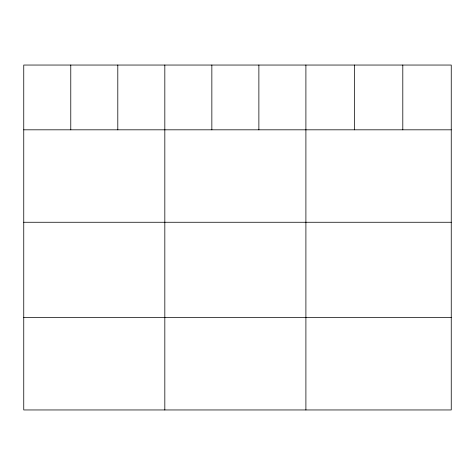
<?xml version="1.0" encoding="UTF-8"?>
<svg xmlns="http://www.w3.org/2000/svg" width="475" height="475" viewBox="0 0 475 475"><rect width="100%" height="100%" fill="white"/><g stroke="black" fill="none" stroke-linecap="round" stroke-linejoin="round"><path stroke-width="0.71" d="M451.25 129.817L451.25 409.955L23.75 409.955L23.75 65.045L451.25 65.045L451.25 129.817L23.75 129.817M23.75 222.264L451.25 222.264M23.75 317.514L451.25 317.514M402.8 65.045L402.8 129.817M354.35 65.045L354.35 129.817M305.9 65.045L305.9 409.955M258.875 65.045L258.875 129.817M211.85 65.045L211.85 129.817M164.825 65.045L164.825 409.955M117.8 65.045L117.8 129.817M70.775 65.045L70.775 129.817"/></g></svg>
